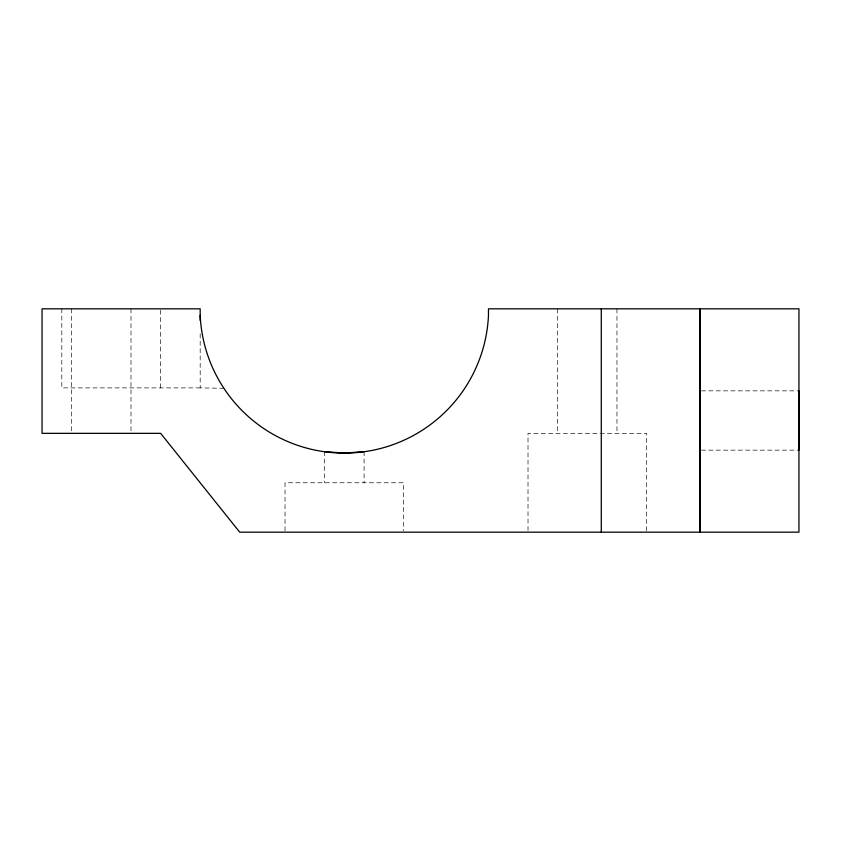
<?xml version="1.0" encoding="UTF-8"?>
<svg xmlns="http://www.w3.org/2000/svg" width="841" height="841" viewBox="0 0 841 841"><rect width="100%" height="100%" fill="white"/><g stroke="black" fill="none" stroke-linecap="round" stroke-linejoin="round"><path stroke-width="0.63" stroke-dasharray="4.21 3.15" d="M223.906 388.311L200.179 387.89L200.179 333.446M285.025 530.881L285.025 482.766L403.627 482.766L403.627 530.881M200.179 387.89L61.813 387.89L61.813 308.826M701.415 390.855L798.95 390.855M701.415 450.145L798.95 450.145M646.603 530.881L646.603 433.346L528.011 433.346L528.011 530.881M616.958 308.826L616.958 433.346M557.657 308.826L557.657 433.346M364.09 451.606L364.09 482.766M324.563 451.606L324.563 482.766M160.652 310.119L160.652 387.89M130.996 308.826L130.996 432.043M71.695 308.826L71.695 432.043"/><path stroke-width="1.26" d="M200.179 320.484L200.179 308.826L42.05 308.826L42.05 433.346L160.652 433.346L239.717 532.174L798.95 532.174L798.95 308.826L488.474 308.826L488.474 315.291A144.295 144.295 0 0 1 344.326 453.11L324.563 451.606M601.283 532.174L601.283 308.826M798.95 450.145L798.95 390.855M364.09 451.606L344.326 453.11A144.295 144.295 0 0 1 200.179 315.291M700.122 308.826L700.122 532.174L700.122 308.826"/></g></svg>
